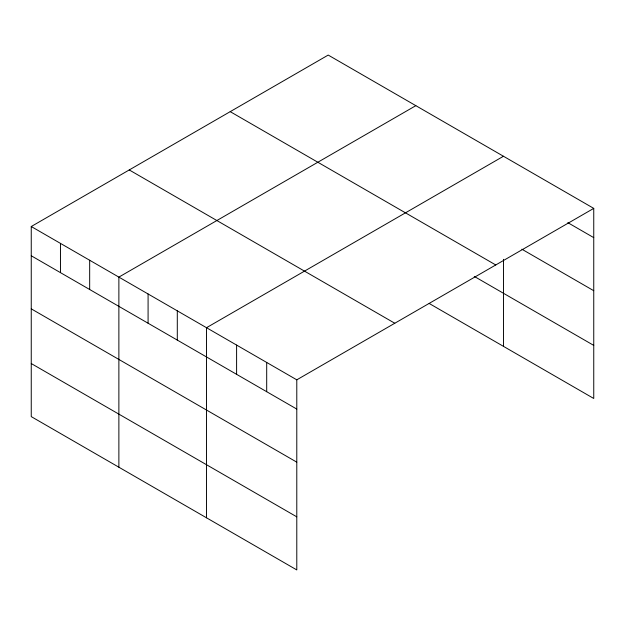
<?xml version="1.0" encoding="UTF-8"?>
<svg xmlns="http://www.w3.org/2000/svg" width="625" height="625" viewBox="0 0 625 625"><rect width="100%" height="100%" fill="white"/><g stroke="black" fill="none" stroke-linecap="round" stroke-linejoin="round"><path stroke-width="0.94" d="M31.25 226.523L296.789 379.828L296.789 569.93L31.25 416.617L31.25 226.523L328.211 55.07L593.75 208.383L593.75 398.477L429.188 303.469M415.836 105.664L118.875 277.109L118.875 467.211M503.469 156.258L206.508 327.703L206.508 517.805M296.789 379.828L593.75 208.383M567.836 222.664L593.75 237.633M521.859 249.203L593.75 290.711M230.211 111.648L495.75 264.961M474.258 276.406L593.75 345.398M129.25 169.945L394.789 323.25M31.25 255.773L296.789 409.078M31.25 308.852L296.789 462.156M31.25 363.539L296.789 516.844M503.469 259.328L503.469 346.352M266.695 362.453L266.695 391.703M236.602 345.078L236.602 374.328M177.297 310.844L177.297 340.086M148.086 293.977L148.086 323.227M89.672 260.25L89.672 289.5M60.461 243.383L60.461 272.633"/></g></svg>
